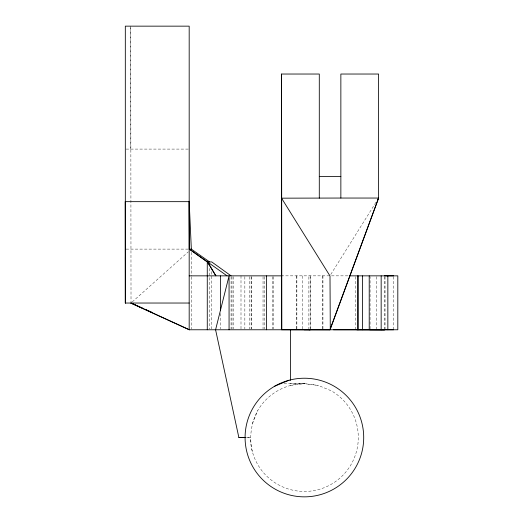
<?xml version="1.0" encoding="UTF-8"?>
<svg xmlns="http://www.w3.org/2000/svg" width="523" height="523" viewBox="0 0 523 523"><rect width="100%" height="100%" fill="white"/><g stroke="black" fill="none" stroke-linecap="round" stroke-linejoin="round"><path stroke-width="0.39" stroke-dasharray="2.62 1.96" d="M130.737 26.15L131.018 302.216M302.627 328.954L302.627 275.85M308.884 329.771L308.884 275.843L310.178 275.85L310.178 328.954M310.178 329.771L310.178 275.85M370.062 328.947L370.075 276.667M252.315 451.493C248.994 437.653 251.001 423.146 257.702 410.627A53.921 53.921 0 0 1 304.393 383.666L318.35 385.458L331.353 390.844A53.921 53.921 0 0 1 331.373 484.22A53.921 53.921 0 0 1 250.478 437.588L246.621 437.555M252.315 423.63L257.702 410.627M330.791 274.477L376.017 202.179M132.227 301.954L188.332 251.805M290.442 385.503L304.393 383.62L318.35 385.458M126.089 149.088L188.372 149.088M126.089 249.111L189.182 249.111M281.126 275.85L348.815 275.85M284.048 383.666L304.393 383.666L290.605 383.653L290.605 381.208M246.608 437.581L250.478 437.588M384.372 276.654L384.431 329.032M393.642 276.667L393.642 328.954M385.052 276.667L385.052 328.954M376.567 276.654L376.58 329.797M355.666 276.667L355.666 328.954M322.946 275.85L322.946 329.771M322.809 275.85L322.809 329.771M296.874 275.85L296.874 328.954M296.711 275.85L296.711 328.954M273.307 276.667L273.307 328.954M272.607 276.667L272.607 328.954M264.501 276.667L264.501 328.954M263.043 276.667L263.043 328.954M251.223 276.667L251.223 328.954M251.125 276.667L251.125 328.954M249.648 276.667L249.648 328.954M244.849 276.667L244.849 328.954M240.998 275.85L240.998 328.954M233.572 276.667L233.572 328.954M232.009 276.667L232.009 328.954M231.074 276.667L231.074 328.954M220.582 313.434L220.582 328.954M211.743 271.627L211.743 328.967M209.618 268.397L209.618 328.967M191.346 252.38L191.346 276.072M191.346 276.889L191.346 328.96M130.73 27.778L130.73 149.088"/><path stroke-width="0.78" d="M189.182 303.033L125.317 303.033L125.337 201.662M319.291 198.171L319.291 74.031L281.544 74.031L281.832 329.771L330 329.895L378.6 198.047L378.6 74.031L340.859 74.031L340.859 198.047L281.544 198.171L330 275.974L330.281 329.117M329.935 329.771L378.6 198.047L340.859 198.047M377.312 200.113L378.168 198.74M274.738 386.17L289.042 380.247A59.315 59.315 0 0 1 361.687 452.892A59.315 59.315 0 0 1 262.454 479.48A59.315 59.315 0 0 1 289.042 380.247M356.758 329.771L393.642 329.771M304.085 329.771L310.178 329.771L309.041 329.771M229.067 329.771L229.067 275.85L215.587 329.771L238.88 437.574L245.084 437.535M319.291 176.48L340.859 176.48M125.317 303.033L125.187 201.662L189.182 201.662L189.215 249.111L191.346 249.111L209.618 261.938M189.182 275.85L281.989 275.85M349.24 275.85L397.813 275.85L397.813 329.771L189.182 329.771L130.73 303.033M384.372 275.843L393.642 275.85M333.465 329.771L384.889 329.804M238.88 437.574L245.836 437.581M384.431 329.836L370.062 329.765M143.681 308.642L131.025 303.033L189.47 329.771M145.172 309.302L151.873 312.277M227.067 275.85L189.47 249.111L189.182 201.662L191.346 249.111M189.182 249.111L207.271 261.938L215.875 275.85L207.742 261.938M231.074 275.85L211.743 261.938L207.271 261.938L207.271 329.771M125.363 257.283L125.612 303.033M387.85 275.85L387.85 329.771M381.162 275.85L381.162 329.771M369.218 275.85L369.218 329.771M362.531 275.85L362.531 329.771M358.085 275.85L358.085 329.771M357.824 275.85L357.824 329.771M290.605 329.778L290.605 380.391M281.544 74.031L281.544 329.771M266.527 275.85L266.527 329.771M220.582 275.85L220.582 310.165M189.182 329.771L189.182 26.15L125.317 26.15L125.324 201.747"/></g></svg>
